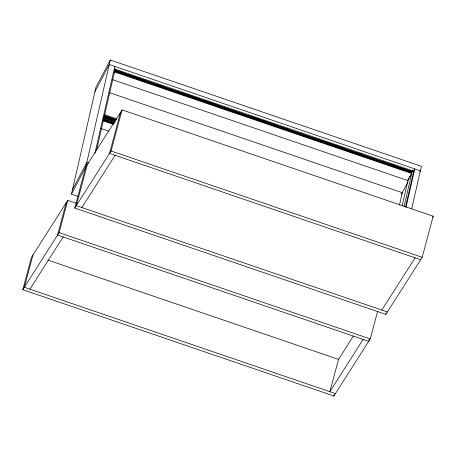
<?xml version="1.0" encoding="UTF-8"?>
<svg xmlns="http://www.w3.org/2000/svg" width="456" height="456" viewBox="0 0 456 456"><rect width="100%" height="100%" fill="white"/><g stroke="black" fill="none" stroke-linecap="round" stroke-linejoin="round"><path stroke-width="0.68" d="M78.198 196.393L71.461 194.096L95.999 87.147L110.306 60.01L421.418 166.32L411.677 208.762M110.306 60.01L85.774 166.953L74.761 208.05L385.867 314.361L422.188 257.304L433.2 216.207L122.088 109.896L85.774 166.953L71.461 194.096M94.911 153.313L114.844 66.422M114.222 123.148L103.438 119.466L103.529 119.073M96.535 150.229L115.203 68.856L114.274 68.542M399.422 205.126L402.272 192.717L109.719 92.745M402.152 205.787L408.479 178.205M409.762 176.677L409.876 176.204L409.71 176.506M410.206 175.839L410.314 175.366M411.853 172.06L412.127 171.541L114.946 69.985L114.673 70.503L411.853 172.06L411.939 171.667L411.551 172.402L114.37 70.851M404.147 206.317L412.384 170.413L413.774 170.886L405.549 206.745M405.948 207.548L414.812 168.931L413.507 171.399M377.591 311.454L370.226 338.933L333.912 395.99L22.8 289.68L31.453 257.389L67.773 200.332L76.522 203.325M32.986 254.984L24.333 287.269L335.439 393.585M66.24 202.738L57.587 235.028L368.699 341.339L369.246 339.281M22.8 289.68L59.12 232.623L67.773 200.332M87.301 164.548L76.294 205.645L387.4 311.955M120.561 112.301L109.548 153.398L420.654 259.715M74.761 208.05L111.082 150.993L122.088 109.896M333.912 395.99L334.276 394.617M385.867 314.361L386.238 312.993M94.962 91.662L109.269 64.518L420.381 170.835L419.731 172.066M113.875 73.12L114.496 71.94L411.677 173.491L407.932 180.593L112.102 79.504M103.438 119.466L103.711 118.948L114.496 122.63M103.181 120.589L103.455 120.07L113.561 123.525M72.498 189.582L86.805 162.439L88.829 163.128M408.12 179.772L408.969 178.159M411.016 174.277L411.5 173.588M401.383 194.393L407.977 181.881M29.902 289.172L63.156 236.932M81.863 207.548L115.117 155.302M353.428 335.975L338.523 359.391L329.87 391.681L363.124 339.435M432.584 217.17L433.2 216.207M381.832 310.051L415.085 257.811M115.134 69.158L412.315 170.715M115.436 70.344L125.542 73.798M127.566 74.488L144.409 80.245M158.563 85.078L161.931 86.23M182.149 93.138L198.998 98.895M203.712 100.508L216.514 104.886M248.862 115.938L271.103 123.536M279.864 126.529L288.62 129.527M316.926 139.194L343.208 148.177M356.011 152.555L362.075 154.624M383.638 161.994L397.792 166.828M401.16 167.979L411.266 171.433M114.684 71.113L411.865 172.664M114.958 71.472L125.064 74.926M127.087 75.616L251.079 117.99M253.775 118.908L322.512 142.397M325.88 143.549L410.788 172.567M104.686 114.701L116.816 118.845M116.628 119.671L104.498 115.528L104.224 116.046L116.354 120.19M103.922 116.394L115.379 120.31M104.236 116.656L115.693 120.566M105.182 117.243L115.288 120.697M104.048 117.477L114.832 121.165M103.045 117.5L103.974 117.819M103.9 118.121L115.357 122.031M103.141 119.808L113.92 123.496M103.05 120.202L113.829 123.889M103.267 120.897L113.373 124.351M100.867 128.461L108.956 131.225M111.082 150.993L422.188 257.304M59.12 232.623L370.226 338.933M47.8 260.045L338.705 359.453"/></g></svg>
